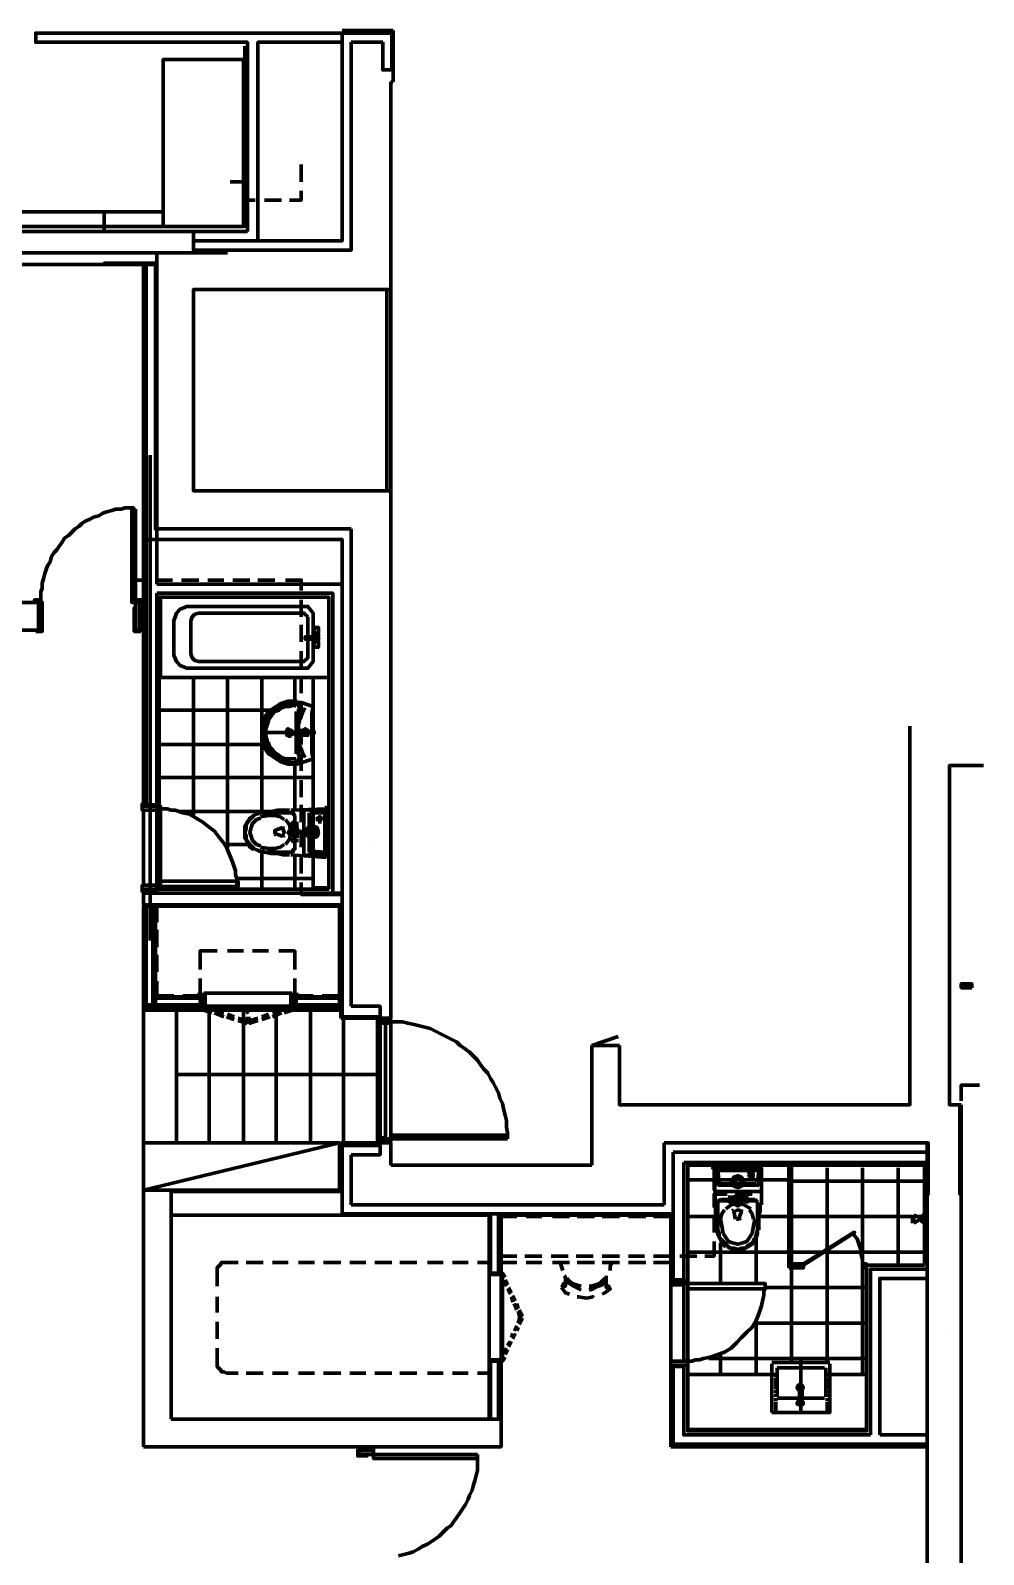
# Model space of a CAD drawing. Header units: inches. Extents: x 55 to 160, y 201 to 328.
# Drawn here: x 111.8 to 160.1, y 251.2 to 328.5 of the extents above; entities that cross this region are included whole.
import ezdxf

# ---------------------------------------------------------------- set-up
doc = ezdxf.new("R2010")
doc.units = ezdxf.units.IN
doc.header["$MEASUREMENT"] = 0
doc.layers.add('H', color=7, linetype='Continuous', lineweight=100)
doc.layers.add('P', color=250, linetype='Continuous', lineweight=100)

msp = doc.modelspace()

# ---------------------------------------------------------------- hatches: boundary and pattern name
at = {"layer": 'H', "linetype": 'Continuous'}
msp.add_hatch(color=250, dxfattribs=at).paths.add_polyline_path([(159.533, 280.133), (159, 279.933), (159.533, 279.933), (159.533, 280.133), (159, 279.933), (159, 280.133)], flags=0)

# ---------------------------------------------------------------- linework, layer by layer
at = {"layer": 'P', "color": 0, "linetype": 'Continuous'}
for points in [[(127.6, 328.467), (130.2, 328.467)], [(127.6, 328.4), (130.2, 328.4)], [(130.2, 327), (130.2, 328.467)], [(130.2, 327), (130.2, 328.4)], [(123.333, 318.267), (123.333, 327.867), (127.6, 327.867), (127.6, 328.333), (112.067, 328.333), (112.067, 327.867), (122.8, 327.867), (122.8, 318.267)], [(122.667, 327.667), (122.667, 318.467)], [(127.6, 328.333), (130.133, 328.333)], [(127.6, 327.867), (127.6, 318.8)], [(128.067, 327.867), (128.067, 318.267)], [(128.067, 327.867), (129.667, 327.867)], [(129.667, 327), (129.667, 327.867)], [(130.133, 327), (130.133, 328.333)], [(122.6, 327), (122.6, 318.533), (118.533, 318.533), (118.533, 327), (122.6, 327)], [(129.667, 327), (129.667, 326.467), (130.2, 326.467), (130.2, 325.867)], [(130.133, 327), (130.133, 326.467)], [(130.2, 327), (130.2, 326.467)], [(130.2, 327), (130.2, 326.467)], [(130.067, 325.867), (130.067, 315.333)], [(130.2, 325.867), (130.067, 325.867)], [(125.533, 321.667), (125.533, 320.8)], [(123.2, 319.867), (122.667, 319.867), (122.667, 320.8), (121.933, 320.8)], [(125.533, 320.333), (125.533, 319.867), (124.933, 319.867)], [(118.533, 318.533), (118.533, 319.267), (107.867, 319.267), (107.867, 318.533), (118.533, 318.533)], [(115.533, 318.267), (115.533, 319.333)], [(124.533, 319.867), (123.667, 319.867)], [(123.333, 317.8), (127.6, 317.8), (127.6, 318.8)], [(84.067, 318.267), (84.067, 317.4), (87.6, 317.4), (87.6, 318.267), (120.067, 318.267), (120.067, 317.333), (128.067, 317.333), (128.067, 318.267)], [(115.533, 318.267), (115.533, 318.267), (120.067, 318.267), (120.067, 318.267)], [(120.067, 318.267), (122.8, 318.267)], [(120.067, 317.8), (123.333, 317.8), (123.333, 318.267)], [(121.8, 317.2), (102.4, 317.2)], [(118.2, 317.2), (118.2, 301.467)], [(89, 316.6), (118.133, 316.6)], [(115.533, 316.6), (115.533, 316.667), (118.133, 316.667), (118.133, 316.6)], [(117.533, 302.667), (117.533, 316.6)], [(117.6, 302.667), (117.6, 316.6)], [(117.667, 302.667), (117.667, 316.6)], [(118.133, 316.6), (118.133, 303.2), (128.067, 303.2)], [(130.067, 315.333), (120.067, 315.333), (120.067, 305.133), (130.067, 305.133)], [(129.867, 315.333), (129.867, 305.133)], [(130.067, 315.333), (130.067, 305.133)], [(117.867, 282.333), (117.867, 306.933)], [(130.067, 278.4), (130.067, 305.133)], [(117.067, 304.267), (116.867, 304.267), (116.6, 304.267), (116.4, 304.2), (116.133, 304.2), (115.933, 304.133), (115.667, 304.067), (115.467, 304), (115.267, 303.867), (115, 303.8), (114.8, 303.667), (114.6, 303.6), (114.4, 303.467), (114.267, 303.333), (114.067, 303.2), (113.867, 303), (113.733, 302.867), (113.533, 302.733), (113.4, 302.533), (113.267, 302.333), (113.133, 302.133), (113, 302), (112.867, 301.8), (112.8, 301.533), (112.667, 301.333), (112.6, 301.133), (112.533, 300.933), (112.467, 300.667), (112.4, 300.467), (112.4, 300.2), (112.333, 300), (112.333, 299.733), (112.333, 299.467)], [(117.133, 304.2), (116.933, 304.2), (116.933, 299.467), (117.133, 299.467), (117.133, 304.2)], [(128.067, 279), (128.067, 303.2)], [(117.533, 302.667), (117.533, 289.2)], [(117.533, 302.667), (117.667, 302.667)], [(117.667, 302.667), (117.667, 289.2)], [(118.2, 302.667), (117.667, 302.667)], [(127.6, 300.4), (127.6, 302.667), (118.2, 302.667)], [(118.2, 302.667), (118.2, 300.4)], [(117.667, 300.6), (116.867, 300.6)], [(119, 300.6), (118.2, 300.6)], [(120.333, 300.6), (119.467, 300.6)], [(121.6, 300.6), (120.8, 300.6)], [(122.933, 300.6), (122.067, 300.6)], [(124.2, 300.6), (123.333, 300.6)], [(125.533, 300.067), (125.533, 300.6), (124.733, 300.6)], [(118.2, 299.933), (118.2, 289.2), (117.667, 289.2)], [(118.2, 300.4), (127.6, 300.4), (127.6, 284.733), (127.133, 284.733), (127.133, 299.933), (118.2, 299.933)], [(112.2, 299.467), (96.933, 299.467)], [(112.2, 299.467), (112.2, 298.067), (96.933, 298.067)], [(112, 299.467), (112, 299.6), (112.333, 299.6), (112.333, 299.467), (112, 299.467)], [(112.2, 298.067), (112.4, 298.067), (112.4, 299.467), (112.2, 299.467), (112.2, 298.067)], [(112.4, 298.067), (112.4, 299.2), (112.4, 299.2), (112.4, 298.067), (112.4, 298.067)], [(117.133, 298.067), (117.133, 299.2), (117.067, 299.2), (117.067, 298.067), (117.133, 298.067)], [(117.333, 298.067), (117.133, 298.067), (117.133, 299.467), (117.333, 299.467), (117.333, 298.067)], [(117.533, 299.467), (117.2, 299.467), (117.2, 299.6), (117.533, 299.6), (117.533, 299.467)], [(117.333, 298.067), (117.533, 298.067), (117.533, 299.467), (117.333, 299.467), (117.333, 298.067), (117.533, 299.467)], [(118.333, 289.133), (118.333, 299.733), (126.933, 299.733), (126.933, 284.933)], [(118.4, 299.733), (126.933, 299.733), (126.933, 295.667), (118.4, 295.667), (118.4, 299.733)], [(126.4, 297.667), (126.133, 297.667), (126.133, 296.467), (125.867, 296.133), (119.733, 296.133), (119.4, 296.267), (119.2, 296.467), (119.067, 296.8), (119.067, 297.667), (119.067, 298.533), (119.2, 298.933), (119.4, 299.133), (119.733, 299.267), (125.867, 299.267), (126.133, 298.933), (126.133, 297.667), (126.4, 297.667)], [(119.4, 299.133), (119.2, 298.933), (119.067, 298.533)], [(125.867, 299.267), (119.733, 299.267), (119.4, 299.133)], [(125.533, 298.733), (125.533, 299.6)], [(126.133, 297.667), (126.133, 298.933), (125.867, 299.267)], [(119.067, 297.667), (119.067, 298.533)], [(120.133, 298.867), (120, 298.733), (119.933, 298.533)], [(120, 298.733), (119.933, 298.533), (119.933, 297.667)], [(119.933, 297.667), (119.933, 298.533)], [(120.333, 298.933), (120.133, 298.867), (120, 298.733)], [(125.667, 298.933), (120.333, 298.933), (120.133, 298.867)], [(125.867, 298.733), (125.667, 298.933), (120.333, 298.933)], [(125.533, 297.467), (125.533, 298.333)], [(125.667, 298.933), (125.867, 298.733)], [(125.867, 298.733), (125.867, 297.667)], [(125.867, 297.667), (125.867, 298.733)], [(112.067, 298), (112.067, 298.067), (112.4, 298.067), (112.4, 298), (112.067, 298)], [(117.4, 298), (117.4, 298.067), (117.067, 298.067), (117.067, 298), (117.4, 298)], [(119.067, 297.667), (119.067, 296.8), (119.2, 296.467)], [(119.933, 296.867), (119.933, 297.667)], [(125.867, 297.667), (125.867, 296.667), (125.667, 296.467), (120.333, 296.467), (120.133, 296.533), (120, 296.667), (119.933, 296.867), (119.933, 297.667)], [(125.667, 296.467), (125.867, 296.667), (125.867, 297.667)], [(125.8, 297.733), (126, 297.733), (125.933, 297.733), (126.067, 297.733), (126.4, 297.733), (126.4, 297.867), (126.133, 297.867), (126.067, 297.733), (126.4, 297.733), (126, 297.733), (125.933, 297.733), (125.733, 297.733), (125.8, 297.733)], [(125.8, 297.6), (125.8, 297.733), (125.733, 297.733), (125.733, 297.6), (125.8, 297.6)], [(125.933, 297.6), (125.733, 297.6), (125.733, 297.733), (125.933, 297.733), (125.933, 297.6)], [(125.8, 297.6), (125.733, 297.6), (125.933, 297.6), (126, 297.6), (125.8, 297.6)], [(126, 297.733), (126, 297.6), (125.8, 297.6), (125.8, 297.733), (126, 297.733)], [(126.067, 297.6), (126.067, 297.733), (125.933, 297.733), (125.933, 297.6), (126.067, 297.6)], [(125.933, 297.6), (126, 297.6), (126.4, 297.6), (126.067, 297.6), (125.933, 297.6)], [(126.4, 297.6), (126.4, 297.733), (126, 297.733), (126, 297.6), (126.4, 297.6)], [(126.133, 297.867), (126.133, 297.533), (126.067, 297.6), (126.067, 297.733), (126.133, 297.867)], [(126.067, 297.6), (126.133, 297.533), (126.4, 297.533), (126.4, 297.6), (126.067, 297.6)], [(126.133, 298.067), (126.2, 298.133), (126.133, 298.067), (126.2, 298.133), (126.133, 298.067)], [(126.133, 298), (126.133, 298.067), (126.133, 298), (126.133, 298.067), (126.133, 298)], [(126.2, 298), (126.133, 298), (126.2, 298), (126.133, 298), (126.2, 298)], [(126.133, 298), (126.133, 298)], [(126.133, 298), (126.133, 298)], [(126.133, 298), (126.133, 298)], [(126.133, 298), (126.133, 298)], [(126.133, 297.667), (126.133, 296.467)], [(126.2, 298.133), (126.267, 298.2), (126.2, 298.133), (126.267, 298.2), (126.2, 298.133)], [(126.2, 298.133), (126.2, 298.133)], [(126.2, 298.133), (126.2, 298.133)], [(126.2, 298.133), (126.2, 298.133)], [(126.2, 298.133), (126.2, 298.133)], [(126.2, 297.933), (126.2, 298), (126.2, 297.933), (126.2, 298), (126.2, 297.933)], [(126.267, 297.933), (126.2, 297.933), (126.267, 297.933), (126.2, 297.933), (126.267, 297.933)], [(126.267, 298.2), (126.333, 298.2), (126.267, 298.2), (126.333, 298.2), (126.267, 298.2)], [(126.267, 298.2), (126.267, 298.2)], [(126.267, 298.2), (126.267, 298.2)], [(126.267, 298.2), (126.267, 298.2)], [(126.267, 298.2), (126.267, 298.2)], [(126.267, 298.2), (126.267, 298.2), (126.267, 298.2), (126.267, 298.2), (126.267, 298.2)], [(126.267, 297.867), (126.267, 297.933), (126.267, 297.867), (126.267, 297.933), (126.267, 297.867)], [(126.333, 297.867), (126.267, 297.867), (126.333, 297.867), (126.267, 297.867), (126.333, 297.867)], [(126.267, 297.867), (126.267, 297.867), (126.267, 297.867), (126.267, 297.867), (126.267, 297.867)], [(126.333, 298.2), (126.4, 298.2), (126.333, 298.2), (126.4, 298.2), (126.333, 298.2)], [(126.4, 297.933), (126.333, 297.867), (126.4, 297.933), (126.333, 297.867), (126.4, 297.933)], [(126.4, 298.2), (126.4, 298.133), (126.4, 298.2), (126.4, 298.133), (126.4, 298.2)], [(126.4, 298.133), (126.4, 298.133), (126.4, 298.133), (126.4, 298.133), (126.4, 298.133)], [(126.4, 298.133), (126.4, 298.067), (126.4, 298.133), (126.4, 298.067), (126.4, 298.133)], [(126.4, 298.067), (126.4, 298), (126.4, 298.067), (126.4, 298), (126.4, 298.067)], [(126.4, 298), (126.4, 298)], [(126.4, 298), (126.4, 298)], [(126.4, 298), (126.4, 298)], [(126.4, 298), (126.4, 298)], [(126.4, 298), (126.4, 298), (126.4, 298), (126.4, 298), (126.4, 298)], [(126.4, 298), (126.4, 297.933), (126.4, 298), (126.4, 297.933), (126.4, 298)], [(126.4, 297.933), (126.4, 297.933)], [(126.4, 297.933), (126.4, 297.933)], [(126.4, 297.933), (126.4, 297.933)], [(126.4, 297.933), (126.4, 297.933)], [(126.4, 297.867), (126.4, 297.533), (126.4, 297.6), (126.4, 297.733), (126.4, 297.867)], [(119.933, 296.867), (120, 296.667), (120.133, 296.533)], [(125.533, 296.133), (125.533, 297)], [(126.133, 297.333), (126.2, 297.4), (126.133, 297.333), (126.2, 297.4), (126.133, 297.333)], [(126.2, 297.267), (126.133, 297.333), (126.2, 297.267), (126.133, 297.333), (126.2, 297.267)], [(126.133, 297.333), (126.133, 297.333), (126.133, 297.333), (126.133, 297.333), (126.133, 297.333)], [(126.133, 297.333), (126.133, 297.333)], [(126.133, 297.333), (126.133, 297.333)], [(126.133, 297.333), (126.133, 297.333)], [(126.133, 297.333), (126.133, 297.333)], [(126.2, 297.4), (126.2, 297.467), (126.2, 297.4), (126.2, 297.467), (126.2, 297.4)], [(126.2, 297.467), (126.267, 297.467), (126.2, 297.467), (126.267, 297.467), (126.2, 297.467)], [(126.2, 297.2), (126.2, 297.267), (126.2, 297.2), (126.2, 297.267), (126.2, 297.2)], [(126.267, 297.2), (126.2, 297.2), (126.267, 297.2), (126.2, 297.2), (126.267, 297.2)], [(126.267, 297.467), (126.333, 297.467), (126.267, 297.467), (126.333, 297.467), (126.267, 297.467)], [(126.267, 297.467), (126.267, 297.467)], [(126.267, 297.467), (126.267, 297.467)], [(126.267, 297.467), (126.267, 297.467)], [(126.267, 297.467), (126.267, 297.467)], [(126.267, 297.467), (126.267, 297.467), (126.267, 297.467), (126.267, 297.467), (126.267, 297.467)], [(126.333, 297.2), (126.267, 297.2), (126.333, 297.2), (126.267, 297.2), (126.333, 297.2)], [(126.267, 297.2), (126.267, 297.2), (126.267, 297.2), (126.267, 297.2), (126.267, 297.2)], [(126.267, 297.2), (126.267, 297.2)], [(126.267, 297.2), (126.267, 297.2)], [(126.267, 297.2), (126.267, 297.2)], [(126.267, 297.2), (126.267, 297.2)], [(126.333, 297.467), (126.4, 297.467), (126.333, 297.467), (126.4, 297.467), (126.333, 297.467)], [(126.4, 297.2), (126.333, 297.2), (126.4, 297.2), (126.333, 297.2), (126.4, 297.2)], [(126.4, 297.467), (126.4, 297.467)], [(126.4, 297.467), (126.4, 297.467)], [(126.4, 297.467), (126.4, 297.467)], [(126.4, 297.467), (126.4, 297.467)], [(126.4, 297.467), (126.4, 297.4), (126.4, 297.467), (126.4, 297.4), (126.4, 297.467)], [(126.4, 297.4), (126.4, 297.333), (126.4, 297.4), (126.4, 297.333), (126.4, 297.4)], [(126.4, 297.333), (126.4, 297.333)], [(126.4, 297.333), (126.4, 297.333)], [(126.4, 297.333), (126.4, 297.333)], [(126.4, 297.333), (126.4, 297.333)], [(126.4, 297.333), (126.4, 297.333), (126.4, 297.333), (126.4, 297.333), (126.4, 297.333)], [(126.4, 297.333), (126.4, 297.267), (126.4, 297.333), (126.4, 297.267), (126.4, 297.333)], [(126.4, 297.267), (126.4, 297.2), (126.4, 297.267), (126.4, 297.2), (126.4, 297.267)], [(126.4, 297.2), (126.4, 297.2)], [(126.4, 297.2), (126.4, 297.2)], [(126.4, 297.2), (126.4, 297.2)], [(126.4, 297.2), (126.4, 297.2)], [(119.2, 296.467), (119.4, 296.267), (119.733, 296.133)], [(119.733, 296.133), (125.867, 296.133), (126.133, 296.467)], [(120.133, 296.533), (120.333, 296.467), (125.667, 296.467)], [(120.067, 295.667), (120.067, 288.6)], [(121.8, 295.667), (121.8, 287)], [(123.533, 295.667), (123.533, 288.8)], [(125.2, 295.667), (125.2, 294.4)], [(125.533, 294.867), (125.533, 295.733)], [(126.933, 295.667), (126.133, 295.667), (126.133, 285), (126.933, 285), (126.933, 295.667)], [(125.333, 294.467), (125.067, 294.467), (124.867, 294.467), (124.667, 294.4), (124.467, 294.333), (124.267, 294.2), (124.067, 294.067), (123.867, 293.933), (123.733, 293.733), (123.667, 293.533), (123.6, 293.333), (123.533, 293.067), (123.533, 292.867), (123.533, 292.667), (123.6, 292.4), (123.667, 292.2), (123.733, 292), (123.867, 291.8), (124.067, 291.667), (124.267, 291.533), (124.467, 291.4), (124.667, 291.333), (124.867, 291.267), (125.067, 291.267), (125.333, 291.267)], [(125.2, 294.4), (125, 294.4), (124.8, 294.333), (124.6, 294.267), (124.4, 294.2), (124.267, 294.133), (124.067, 294), (123.933, 293.8), (123.8, 293.667), (123.733, 293.467), (123.667, 293.267), (123.6, 293.067), (123.6, 292.867), (123.6, 292.667), (123.667, 292.467), (123.733, 292.267), (123.8, 292.067), (123.933, 291.933), (124.067, 291.8), (124.267, 291.667), (124.4, 291.533), (124.6, 291.467), (124.8, 291.4), (125, 291.333), (125.2, 291.333)], [(125.467, 294.067), (125.4, 294.267), (125.2, 294.4)], [(126.133, 294.2), (125.933, 294.267), (125.733, 294.333), (125.533, 294.4), (125.333, 294.4)], [(125.533, 293.6), (125.533, 294.4)], [(118.4, 294), (124, 294)], [(125.4, 294.067), (125.4, 293.8), (125.333, 293.533), (125.333, 293.2), (125.333, 292.933)], [(126.133, 291.533), (126.133, 294.2)], [(125.067, 292.933), (125.067, 292.867), (125.067, 292.8)], [(125.6, 292.867), (125.067, 292.867)], [(125.6, 292.867), (125.4, 292.867)], [(125.467, 292.867), (125.467, 292.867)], [(125.533, 292.267), (125.533, 293.067)], [(125.733, 292.733), (125.867, 292.733), (125.933, 292.867), (125.867, 293), (125.733, 293.067), (125.6, 293), (125.6, 292.867), (125.6, 292.733), (125.733, 292.733)], [(126.933, 292.867), (126.933, 292.867)], [(141.667, 277), (141.667, 274), (156.4, 274), (156.4, 293.2)], [(118.4, 292.267), (123.667, 292.267)], [(125.6, 292.8), (125.067, 292.8)], [(125.333, 292.8), (125.333, 292.533), (125.333, 292.267), (125.4, 291.933), (125.4, 291.667)], [(125.6, 292.8), (125.4, 292.8)], [(125.2, 291.333), (125.4, 291.467), (125.467, 291.667)], [(125.333, 291.267), (125.533, 291.333), (125.733, 291.4), (125.933, 291.467), (126.133, 291.533)], [(125.533, 290.933), (125.533, 291.8)], [(126.933, 291.667), (126.933, 291.667)], [(118.4, 290.6), (126.133, 290.6)], [(125.2, 291.267), (125.2, 288.933)], [(160.133, 291.2), (158.4, 291.2), (158.4, 274), (159, 274)], [(125.533, 289.6), (125.533, 290.467)], [(126.933, 290), (126.933, 290)], [(117.533, 289.267), (117.467, 289.267), (117.467, 288.933), (118.2, 288.933), (118.2, 289), (118.4, 289), (118.4, 289.133), (117.533, 289.133), (117.533, 289.267)], [(122.267, 285.067), (122.267, 285.267), (122.267, 285.467), (122.2, 285.667), (122.2, 285.867), (122.067, 286.267), (121.933, 286.6), (121.8, 286.933), (121.6, 287.267), (121.333, 287.6), (121.133, 287.867), (120.8, 288.133), (120.533, 288.333), (120.2, 288.533), (119.867, 288.733), (119.533, 288.8), (119.133, 288.933), (118.933, 288.933), (118.733, 289), (118.533, 289), (118.333, 289)], [(118.4, 289), (118.4, 285.333)], [(126.8, 289), (125, 288.933)], [(125.533, 288.333), (125.533, 289.2)], [(125.667, 289), (125.6, 288.933)], [(125.733, 288.933), (126.8, 289)], [(126.8, 289), (126.8, 289.067), (126.733, 289.067)], [(126.8, 289), (126.8, 289.067), (126.733, 289.067)], [(117.533, 288.933), (117.533, 285.133)], [(118.2, 285.133), (118.2, 288.933)], [(119.333, 288.867), (124.067, 288.867)], [(123.667, 288.8), (123.467, 288.8), (123.267, 288.733), (123.133, 288.667), (123, 288.533), (122.867, 288.4), (122.733, 288.2), (122.733, 288), (122.667, 287.8), (122.733, 287.667), (122.733, 287.467), (122.867, 287.267), (123, 287.133), (123.133, 287), (123.267, 286.933), (123.467, 286.867), (123.667, 286.867)], [(123.667, 288.8), (123.467, 288.8), (123.267, 288.733), (123.133, 288.667), (123, 288.533), (122.867, 288.4), (122.733, 288.2), (122.733, 288), (122.667, 287.8), (122.733, 287.667), (122.733, 287.467), (122.867, 287.267), (123, 287.133), (123.133, 287), (123.267, 286.933), (123.467, 286.867), (123.667, 286.867)], [(122.8, 288.4), (122.667, 288.133), (122.667, 287.8), (122.667, 287.533), (122.8, 287.267)], [(123.133, 288.667), (122.933, 288.533), (122.8, 288.333)], [(123.467, 288.533), (123.267, 288.467), (123.067, 288.267), (123, 288.067), (122.933, 287.8), (123, 287.6), (123.067, 287.4), (123.267, 287.2), (123.467, 287.133)], [(123.667, 288.867), (123.4, 288.8), (123.133, 288.667)], [(124.2, 288.667), (123.867, 288.667), (123.467, 288.6)], [(124.933, 288.933), (124.6, 288.933), (124.333, 288.933), (124, 288.867), (123.667, 288.867)], [(125.067, 288.8), (123.667, 288.8)], [(125.067, 288.8), (123.667, 288.8)], [(124.667, 288.467), (124.467, 288.6), (124.2, 288.667)], [(124.733, 287.2), (124.933, 287.467), (125, 287.8), (124.933, 288.2), (124.733, 288.467)], [(125.2, 288.667), (125.133, 288.8), (125, 288.8)], [(125.2, 288.667), (125.067, 288.8)], [(125.133, 288.2), (125.2, 288.267), (125.133, 288.333), (125.067, 288.267), (125.133, 288.2)], [(125.267, 288.267), (125.067, 288.267)], [(125.267, 288.067), (125.2, 288.067), (125.2, 288.667)], [(125.2, 288.067), (125.2, 288.6)], [(125.2, 287.267), (125.2, 288.333)], [(125.267, 288.267), (125.4, 288.267)], [(125.667, 286.733), (125.667, 288.933)], [(126, 288.933), (125.933, 288.867)], [(125.933, 288.8), (125.933, 286.8)], [(126.8, 288.933), (126, 288.867)], [(126, 288.8), (126, 286.8)], [(126.8, 288.867), (126.067, 288.867)], [(126.067, 288.8), (126.067, 288.8)], [(126.733, 288.8), (126.067, 288.8)], [(126.067, 288.733), (126.067, 288.733)], [(126.067, 288.733), (126.067, 286.867)], [(126.6, 288.467), (126.267, 288.467)], [(126.467, 288.4), (126.6, 288.533), (126.467, 288.6), (126.333, 288.533), (126.467, 288.4)], [(126.467, 288.4), (126.533, 288.533), (126.467, 288.6), (126.4, 288.533), (126.467, 288.4)], [(126.467, 288.667), (126.467, 288.267)], [(126.8, 288.867), (126.8, 288.933), (126.733, 288.933)], [(126.733, 286.867), (126.733, 288.8)], [(126.733, 288.8), (126.733, 288.8)], [(126.8, 288.933), (126.8, 286.667)], [(126.8, 286.667), (126.8, 288.933)], [(126.8, 288.867), (126.8, 288.867)], [(124.267, 287.933), (124.2, 287.867)], [(124.2, 287.933), (124.2, 287.8)], [(124.2, 287.8), (124.2, 287.733)], [(124.2, 287.733), (124.267, 287.667)], [(124.6, 288.067), (124.267, 287.933)], [(124.267, 287.733), (124.6, 287.6)], [(124.667, 288), (124.6, 288.067)], [(124.6, 287.667), (124.667, 287.8), (124.6, 288)], [(124.6, 287.6), (124.667, 287.667)], [(125.133, 287.6), (125.333, 287.667), (125.4, 287.8), (125.333, 288), (125.133, 288.067), (125, 288), (124.867, 287.8), (125, 287.667), (125.133, 287.6)], [(125.133, 287.667), (125.267, 287.733), (125.333, 287.8), (125.267, 287.933), (125.133, 288), (125.067, 287.933), (125, 287.8), (125.067, 287.733), (125.133, 287.667)], [(125.133, 287.333), (125.2, 287.4), (125.133, 287.467), (125.067, 287.4), (125.133, 287.333)], [(125.2, 286.933), (125.2, 287.467)], [(125.2, 286.933), (125.2, 287.467), (125.267, 287.467)], [(125.267, 288.2), (125.267, 288.2)], [(125.4, 288.133), (125.267, 288.133)], [(125.267, 288.067), (125.267, 288.067)], [(125.267, 287.533), (125.267, 287.533)], [(125.333, 287.533), (125.333, 288.067)], [(125.4, 288.2), (125.4, 288.2)], [(125.533, 287.067), (125.533, 287.933)], [(126.133, 287.533), (126.333, 287.6), (126.4, 287.8), (126.333, 288.067), (126.133, 288.133), (125.867, 288.067), (125.8, 287.8), (125.867, 287.6), (126.133, 287.533)], [(126.133, 287.6), (126.267, 287.667), (126.333, 287.8), (126.267, 288), (126.133, 288.067), (126, 288), (125.933, 287.8), (126, 287.667), (126.133, 287.6)], [(126.133, 287.667), (126.267, 287.733), (126.267, 287.8), (126.267, 287.933), (126.133, 288), (126, 287.933), (125.933, 287.8), (126, 287.733), (126.133, 287.667)], [(126.133, 288.2), (126.133, 288.2)], [(121.667, 287.2), (122.867, 287.2)], [(122.8, 287.267), (122.933, 287.067), (123.133, 286.933)], [(123.133, 287), (123.4, 286.867), (123.667, 286.8)], [(123.467, 287.067), (123.867, 287), (124.2, 287)], [(123.533, 286.8), (123.533, 285)], [(123.667, 286.8), (124, 286.733), (124.333, 286.733), (124.6, 286.667), (124.933, 286.667)], [(123.667, 286.8), (125.067, 286.8)], [(123.667, 286.8), (125.067, 286.8)], [(124.2, 287), (124.467, 287.067), (124.667, 287.2)], [(125, 286.8), (125.133, 286.867), (125.2, 287)], [(125, 286.667), (126.8, 286.533)], [(125.267, 287.4), (125.067, 287.4)], [(125.067, 286.867), (125.2, 287)], [(125.2, 286.667), (125.2, 285)], [(125.4, 287.4), (125.267, 287.4)], [(125.267, 287.4), (125.267, 287.4)], [(125.267, 287.4), (125.4, 287.4)], [(125.4, 287.4), (125.4, 287.4)], [(125.6, 286.733), (125.667, 286.667)], [(126.8, 286.533), (125.733, 286.667)], [(125.933, 286.8), (126, 286.733)], [(126, 286.733), (126.8, 286.733)], [(126.067, 286.867), (126.067, 286.867)], [(126.067, 286.867), (126.733, 286.8)], [(126.067, 286.8), (126.067, 286.8)], [(126.067, 286.733), (126.8, 286.733)], [(126.133, 287.4), (126.133, 287.4)], [(126.733, 286.867), (126.733, 286.867)], [(126.733, 286.733), (126.8, 286.733), (126.8, 286.8)], [(126.733, 286.6), (126.8, 286.6), (126.8, 286.667)], [(126.733, 286.6), (126.8, 286.6), (126.8, 286.667)], [(126.8, 286.733), (126.8, 286.733)], [(128.133, 286.733), (128.133, 286.733)], [(129.067, 287.067), (129.067, 287.067)], [(125.533, 285.733), (125.533, 286.533)], [(117.533, 284.8), (117.467, 284.8), (117.467, 285.133), (118.2, 285.133), (118.2, 285.067), (118.4, 285.067), (118.4, 284.933), (117.533, 284.933), (117.533, 284.8)], [(118.4, 285.067), (122.333, 285.067), (122.333, 285.333), (118.4, 285.333), (118.4, 285.067)], [(122.333, 285.467), (126.133, 285.467)], [(125.533, 284.733), (125.533, 285.267)], [(117.533, 284.933), (117.533, 284.733), (118.2, 284.733), (118.2, 284.933), (117.533, 284.933), (118.2, 284.733)], [(117.533, 284.733), (127.6, 284.733)], [(117.533, 284.733), (117.533, 284.133), (127.6, 284.133), (127.6, 284.733)], [(118.2, 284.933), (126.933, 284.933)], [(120.067, 285.067), (120.067, 285)], [(121.8, 285.067), (121.8, 285)], [(125.533, 284.733), (125.533, 284.667), (127.6, 284.667), (127.6, 284.733)], [(117.533, 278.8), (127.467, 278.8), (127.467, 284.067), (117.533, 284.067), (117.533, 278.8)], [(117.6, 279), (117.6, 284.133)], [(117.667, 279.067), (117.667, 284.133)], [(118, 279.067), (118, 284.133)], [(118.133, 279), (118.133, 284.133)], [(118.2, 283.267), (118.2, 284.067), (118.733, 284.067)], [(119.133, 284.067), (120, 284.067)], [(120.4, 284.067), (121.267, 284.067)], [(121.8, 284.067), (122.6, 284.067)], [(123.067, 284.067), (123.867, 284.067)], [(124.4, 284.067), (125.2, 284.067)], [(125.533, 284.133), (125.533, 284.133), (127.6, 284.133), (127.6, 284.133)], [(125.667, 284.067), (126.533, 284.067)], [(126.933, 284.067), (127.467, 284.067)], [(127.467, 284.067), (127.467, 283.267)], [(127.533, 278.4), (127.533, 284.133)], [(127.6, 278.467), (127.6, 284.133)], [(127.6, 278.467), (127.6, 284.133)], [(118.2, 282), (118.2, 282.867)], [(127.467, 282.867), (127.467, 282)], [(118.2, 280.733), (118.2, 281.6)], [(121.267, 281.8), (120.4, 281.8), (120.4, 280.867)], [(122.6, 281.8), (121.8, 281.8)], [(123.867, 281.8), (123.067, 281.8)], [(125.2, 280.867), (125.2, 281.8), (124.4, 281.8)], [(127.467, 281.6), (127.467, 280.733)], [(117.6, 281.067), (117.533, 281.067), (117.533, 280.733), (117.6, 280.733), (117.6, 281.067)], [(117.6, 279.2), (117.533, 279.2), (117.533, 280.733), (117.6, 280.733), (117.6, 279.2)], [(119.067, 279.533), (118.2, 279.533), (118.2, 280.267)], [(120.4, 280.4), (120.4, 279.533), (119.533, 279.533)], [(126.133, 279.533), (125.2, 279.533), (125.2, 280.4)], [(127.467, 280.267), (127.467, 279.533), (126.6, 279.533)], [(117.6, 279.2), (117.533, 279.2), (117.533, 278.8), (117.6, 278.933), (117.6, 279.2)], [(117.867, 278.8), (117.867, 278.933), (117.6, 278.933), (117.533, 278.8), (117.867, 278.8)], [(118.133, 279), (117.6, 279)], [(118, 278.933), (117.6, 278.933)], [(118, 279.067), (117.667, 279.067)], [(120.267, 278.933), (117.867, 278.933)], [(117.933, 278.8), (117.933, 278.933)], [(120.267, 278.933), (118, 278.933)], [(118.133, 279.467), (120.4, 279.467), (120.4, 279), (118.133, 279)], [(118.133, 279.4), (120.4, 279.4), (120.4, 279.067), (118.133, 279.067)], [(120.267, 279.6), (120.6, 279.6)], [(120.267, 279.533), (120.267, 279.6)], [(120.6, 279.533), (120.267, 279.533)], [(120.267, 278.8), (120.6, 278.8), (120.6, 278.933), (120.267, 278.933)], [(120.6, 279.533), (120.6, 279.333), (120.467, 279.333), (120.467, 279.533), (120.6, 279.533), (120.467, 279.333)], [(120.6, 279.133), (120.6, 278.933), (120.467, 278.933), (120.467, 279.133), (120.6, 279.133), (120.467, 278.933)], [(120.6, 279), (120.6, 279.667)], [(120.6, 279.667), (125.067, 279.667)], [(125.067, 279), (120.6, 279)], [(120.6, 278.933), (125.067, 278.933)], [(120.6, 278.8), (120.6, 278.933), (120.6, 278.8)], [(121.067, 278.8), (120.6, 278.933), (120.6, 278.8), (121, 278.667)], [(120.667, 279), (120.667, 279.667)], [(120.867, 272.067), (120.867, 279)], [(122.6, 272.067), (122.6, 279)], [(122.8, 278.8), (122.8, 278.933)], [(122.8, 278.933), (122.8, 278.667), (122.8, 278.667)], [(122.8, 278.667), (122.8, 278.667), (122.8, 278.933)], [(122.8, 278.8), (122.8, 278.933)], [(124.267, 272.067), (124.267, 279)], [(124.667, 278.8), (125.067, 278.933), (125.067, 278.8), (124.667, 278.667)], [(125, 279), (125, 279.667)], [(125.067, 279), (125.067, 279.667)], [(125.067, 279.6), (125.4, 279.6)], [(125.4, 279.533), (125.067, 279.533)], [(125.2, 279.533), (125.2, 279.333), (125.067, 279.333), (125.067, 279.533), (125.2, 279.533), (125.067, 279.333)], [(125.2, 279.133), (125.2, 278.933), (125.067, 278.933), (125.067, 279.133), (125.2, 279.133), (125.067, 278.933)], [(125.4, 278.8), (125.067, 278.8), (125.067, 278.933), (125.4, 278.933)], [(125.067, 278.8), (125.067, 278.933)], [(127.533, 279.467), (125.2, 279.467), (125.2, 279), (127.533, 279)], [(127.533, 279.4), (125.267, 279.4), (125.267, 279.067), (127.533, 279.067)], [(125.4, 279.533), (125.4, 279.6)], [(125.4, 278.933), (127.467, 278.933)], [(126, 272.067), (126, 279)], [(127.467, 278.8), (127.133, 278.8), (127.133, 278.933)], [(127.133, 278.933), (127.133, 278.8)], [(127.467, 278.8), (127.467, 278.933)], [(128.933, 279), (128.067, 279)], [(128.933, 279), (129.533, 279), (129.533, 278.4), (130.067, 278.4)], [(119.2, 272.067), (117.533, 272.067), (117.533, 278.8), (119.2, 278.8), (119.2, 272.067)], [(117.867, 278.8), (120.267, 278.8)], [(120.6, 278.8), (125.067, 278.8)], [(121.133, 278.667), (121.6, 278.467)], [(121.6, 278.667), (121.2, 278.733)], [(121.733, 278.467), (122.133, 278.333)], [(122.133, 278.467), (121.8, 278.6)], [(122.733, 278.267), (122.333, 278.4)], [(122.333, 278.267), (122.733, 278.133), (122.733, 278.267)], [(122.733, 278.133), (122.8, 278.4), (122.8, 278.467)], [(122.867, 278.467), (122.867, 278.4), (122.933, 278.133)], [(122.933, 278.267), (123.333, 278.4)], [(123.333, 278.267), (122.933, 278.133), (122.933, 278.267)], [(123.533, 278.467), (123.867, 278.6)], [(123.933, 278.467), (123.533, 278.333)], [(124.067, 278.667), (124.467, 278.733)], [(124.533, 278.667), (124.067, 278.467)], [(127.133, 278.8), (125.4, 278.8)], [(128.933, 278.4), (127.533, 278.4)], [(128.933, 278.467), (127.6, 278.467)], [(128.933, 278.467), (127.6, 278.467)], [(127.667, 272.067), (127.667, 278.4)], [(128.933, 278.467), (129.533, 278.467)], [(128.933, 278.467), (129.533, 278.467)], [(128.933, 278.4), (129.533, 278.4)], [(129.8, 278.133), (129.733, 278.133), (129.733, 278.2), (130, 278.2), (130, 278.333), (129.933, 278.333), (129.933, 278.333), (130.067, 278.333), (130.067, 278.133), (129.733, 278.133), (129.733, 278.133), (129.8, 278.133), (129.533, 278.133), (129.4, 278.2), (129.4, 278.333), (129.533, 278.333), (129.533, 278.333), (129.4, 278.333), (129.4, 278.2), (129.533, 278.133), (129.8, 278.133)], [(129.4, 278.333), (130, 278.333), (129.4, 278.333)], [(129.4, 278.2), (129.4, 272.267)], [(136, 272.267), (136, 272.6), (135.933, 272.867), (135.933, 273.2), (135.867, 273.467), (135.8, 273.733), (135.733, 274.067), (135.6, 274.333), (135.533, 274.6), (135.4, 274.867), (135.267, 275.133), (135.133, 275.333), (135, 275.6), (134.8, 275.8), (134.6, 276.067), (134.467, 276.267), (134.267, 276.467), (134.067, 276.667), (133.8, 276.867), (133.6, 277), (133.4, 277.2), (133.133, 277.333), (132.867, 277.467), (132.6, 277.6), (132.333, 277.733), (132.067, 277.867), (131.8, 277.933), (131.533, 278), (131.267, 278.067), (130.933, 278.133), (130.667, 278.2), (130.333, 278.2), (130.067, 278.2)], [(129.533, 272.333), (129.533, 278.133)], [(129.8, 278.133), (129.8, 272.333)], [(130.067, 278.133), (130.067, 272.267)], [(141.6, 277.467), (140.267, 277)], [(140.267, 270.933), (140.267, 277)], [(141.667, 277), (140.267, 277)], [(119.2, 275.533), (128.8, 275.533)], [(128.8, 275.533), (129.4, 275.533)], [(159.933, 275), (159, 275), (159, 274.2)], [(159, 269.467), (158.933, 269.467), (158.933, 274), (159, 274)], [(159, 240.5), (159, 274)], [(159, 273.733), (159, 272.867)], [(117.533, 269.667), (127.467, 269.667), (127.467, 272.067), (117.533, 272.067), (117.533, 269.667)], [(127.467, 272.067), (117.533, 269.667)], [(128.933, 272.067), (127.533, 272.067)], [(127.533, 269.6), (127.533, 272.067)], [(127.6, 269.6), (127.6, 272)], [(128.933, 272), (127.6, 272)], [(128.933, 272.067), (129.533, 272.067)], [(128.933, 271.467), (129.533, 271.467), (129.533, 272.067), (130.067, 272.067)], [(128.933, 272), (129.533, 272)], [(129.8, 272.333), (129.733, 272.333), (129.733, 272.267), (130, 272.267), (130, 272.133), (129.933, 272.133), (130.067, 272.133), (130.067, 272.267), (129.733, 272.267), (129.733, 272.333), (129.8, 272.333), (129.533, 272.333), (129.4, 272.2), (129.4, 272.133), (129.533, 272.133), (129.4, 272.133), (129.4, 272.267), (129.533, 272.333), (129.8, 272.333), (129.8, 272.333)], [(129.4, 272.133), (130, 272.133), (129.4, 272.133)], [(136, 272.267), (130.067, 272.267), (130.067, 272.467), (136, 272.467), (136, 272.267)], [(130.067, 272.067), (130.067, 270.933)], [(157.267, 272.067), (143.933, 272.067)], [(143.933, 272.067), (143.933, 268.933)], [(157.267, 269.467), (157.333, 269.467), (157.333, 272.067), (157.267, 272.067)], [(157.267, 233.733), (157.267, 272.067)], [(159, 272.467), (159, 271.6)], [(127.6, 269.6), (127.6, 271.933)], [(128.933, 271.933), (127.6, 271.933)], [(128.067, 268.933), (128.067, 271.467)], [(128.933, 271.467), (128.067, 271.467)], [(128.933, 271.933), (129.533, 271.933)], [(144.4, 265.133), (144.4, 271.6)], [(144.4, 271.6), (157.267, 271.6)], [(130.067, 270.933), (140.267, 270.933)], [(144.933, 271.067), (144.933, 265.133), (144.4, 265.133)], [(144.933, 271.067), (157.267, 271.067)], [(157.133, 265.867), (157.133, 270.933), (145.133, 270.933), (145.133, 265.067)], [(145.133, 270.867), (145.133, 270.2), (150.267, 270.2)], [(146.467, 270.8), (146.4, 270.8), (146.4, 270.733)], [(148.867, 270.8), (146.467, 270.8)], [(146.533, 270.8), (146.467, 270.8), (146.467, 270.733)], [(146.467, 270.733), (146.467, 269.667)], [(146.533, 268.933), (146.467, 270.733)], [(146.6, 270.8), (146.533, 270.8), (146.533, 270.733)], [(146.533, 270.8), (148.867, 270.8)], [(146.667, 269.933), (146.6, 270.733)], [(146.667, 270), (146.6, 270.733)], [(146.667, 270.733), (146.667, 270.733)], [(146.733, 270.067), (146.667, 270.667)], [(146.733, 270.667), (146.733, 270.667)], [(146.733, 270.667), (148.667, 270.667)], [(148.2, 270.467), (148.333, 270.333), (148.467, 270.467), (148.333, 270.6), (148.2, 270.467)], [(148.267, 270.467), (148.333, 270.4), (148.4, 270.467), (148.333, 270.533), (148.267, 270.467)], [(148.4, 270.6), (148.4, 270.267)], [(148.667, 270.667), (148.667, 270.667)], [(148.733, 270.667), (148.667, 270.067)], [(148.8, 270.733), (148.8, 270.8), (148.733, 270.8)], [(148.8, 270.733), (148.733, 269.933)], [(148.733, 270.733), (148.733, 270.733)], [(148.733, 270.733), (148.733, 270)], [(148.867, 270.733), (148.867, 270.8), (148.8, 270.8)], [(148.867, 270.733), (148.867, 270.8), (148.8, 270.8)], [(148.867, 269.667), (148.867, 270.733)], [(148.867, 270.733), (148.867, 268.933)], [(150.4, 270.867), (150.4, 270.733), (150.267, 270.733), (150.267, 270.867), (150.4, 270.867)], [(150.267, 270.733), (150.267, 265.933)], [(150.333, 270.733), (150.333, 265.933), (150.333, 270.733)], [(150.4, 260.933), (150.4, 270.8)], [(150.4, 265.933), (150.4, 270.733)], [(152.2, 260.933), (152.2, 270.8)], [(154, 260.333), (154, 270.8)], [(155.8, 265.933), (155.8, 270.8)], [(159, 271.133), (159, 270.267)], [(117.533, 269.667), (117.533, 256.667)], [(118.933, 269.667), (117.533, 269.667)], [(118.933, 269.667), (118.933, 258.067)], [(146.467, 269.667), (146.6, 269.6)], [(146.6, 270), (146.667, 269.933)], [(146.667, 270), (146.667, 270)], [(148.733, 269.933), (146.667, 269.933)], [(148.733, 269.933), (146.667, 269.933)], [(146.733, 270.067), (146.733, 270.067)], [(148.6, 270), (146.733, 270)], [(147.267, 270.067), (147.267, 270.067)], [(147.333, 270.133), (147.467, 269.867), (147.667, 269.8), (147.867, 269.867), (148, 270.133), (147.867, 270.333), (147.667, 270.4), (147.467, 270.333), (147.333, 270.133)], [(147.467, 270.133), (147.533, 270), (147.667, 269.933), (147.8, 270), (147.867, 270.133), (147.8, 270.267), (147.667, 270.333), (147.533, 270.267), (147.467, 270.133)], [(147.533, 270.133), (147.533, 270), (147.667, 269.933), (147.8, 270), (147.867, 270.133), (147.8, 270.267), (147.667, 270.267), (147.533, 270.267), (147.533, 270.133)], [(148.067, 270.067), (148.067, 270.067)], [(148.533, 270.4), (148.2, 270.4)], [(148.6, 270.067), (148.6, 270.067)], [(148.667, 269.933), (148.733, 270)], [(148.733, 270), (148.733, 270)], [(148.8, 269.6), (148.867, 269.667)], [(157.067, 270.133), (150.2, 270.133)], [(159, 269.8), (159, 269)], [(127.6, 269.6), (118.933, 269.6)], [(127.6, 269.6), (118.933, 269.6)], [(127.6, 268.4), (127.6, 269.6)], [(127.6, 268.4), (127.6, 269.6)], [(143.933, 268.933), (128.067, 268.933)], [(147.133, 269.467), (146.467, 269.467), (146.467, 268.8)], [(146.533, 268.933), (146.533, 268.6), (146.533, 268.333), (146.6, 268), (146.6, 267.667)], [(146.6, 269.6), (148.8, 269.6)], [(146.8, 269.2), (146.667, 269.133), (146.667, 269)], [(146.8, 269.2), (146.667, 269.067)], [(146.667, 267.667), (146.667, 269.067)], [(146.667, 267.667), (146.667, 269)], [(146.8, 269.2), (147.333, 269.2)], [(146.8, 269.133), (147.333, 269.133), (147.333, 269.2)], [(148.333, 268.733), (148, 268.933), (147.667, 269), (147.333, 268.933), (147.067, 268.733)], [(147.2, 269.133), (147.267, 269.067), (147.333, 269.133), (147.267, 269.2), (147.2, 269.133)], [(147.2, 269.133), (148.2, 269.133)], [(147.267, 269.2), (147.267, 269.4)], [(147.267, 269.333), (147.267, 269.333)], [(147.267, 269.2), (147.267, 269.2)], [(147.267, 269.2), (147.267, 269.067)], [(147.333, 269.4), (147.333, 269.2)], [(147.4, 269.133), (147.467, 269), (147.667, 268.867), (147.867, 269), (147.933, 269.133), (147.867, 269.333), (147.667, 269.4), (147.467, 269.333), (147.4, 269.133)], [(147.4, 269.267), (147.933, 269.267)], [(147.4, 269.2), (147.4, 269.2)], [(148.4, 269.467), (147.533, 269.467)], [(147.533, 269.133), (147.533, 269.067), (147.667, 269), (147.8, 269.067), (147.867, 269.133), (147.8, 269.267), (147.667, 269.333), (147.533, 269.267), (147.533, 269.133)], [(147.933, 269.2), (147.933, 269.2)], [(148, 269.4), (148, 269.2)], [(148, 269.2), (148.533, 269.2)], [(148, 269.2), (148, 269.133), (148.533, 269.133)], [(148, 269.133), (148.133, 269.067), (148.2, 269.133), (148.133, 269.2), (148, 269.133)], [(148.067, 269.333), (148.067, 269.333)], [(148.067, 269.2), (148.067, 269.2)], [(148.133, 269.2), (148.133, 269.4)], [(148.133, 269.2), (148.133, 269.067)], [(148.667, 269), (148.6, 269.133), (148.467, 269.2)], [(148.667, 269.067), (148.533, 269.2)], [(148.667, 269.067), (148.667, 267.667)], [(148.667, 267.667), (148.733, 268), (148.733, 268.333), (148.8, 268.6), (148.8, 268.933)], [(148.733, 269), (148.733, 267.667)], [(127.6, 268.4), (118.933, 268.4)], [(127.6, 268.4), (118.933, 268.4)], [(144.4, 268.467), (127.6, 268.467)], [(127.6, 268.4), (135.067, 268.4)], [(127.6, 268.4), (135.067, 268.4)], [(135.067, 265.467), (135.067, 268.467)], [(135.067, 265.467), (135.667, 265.467), (135.667, 268.467)], [(135.067, 268.467), (135.667, 268.467)], [(135.133, 265.467), (135.133, 268.467)], [(135.533, 265.467), (135.533, 268.467)], [(135.667, 268.4), (144.267, 268.4)], [(135.667, 268.4), (144.267, 268.4)], [(135.667, 267.4), (135.667, 268.333), (136.467, 268.333)], [(136.933, 268.333), (137.733, 268.333)], [(138.267, 268.333), (139.133, 268.333)], [(139.533, 268.333), (140.4, 268.333)], [(140.8, 268.333), (141.667, 268.333)], [(142.133, 268.333), (143, 268.333)], [(143.4, 268.333), (144.267, 268.333), (144.267, 267.4)], [(144.267, 268.467), (144.267, 265.133)], [(146.467, 268.333), (145.133, 268.333)], [(146.467, 268.4), (146.467, 267.533)], [(147, 268.667), (146.867, 268.467), (146.8, 268.2)], [(146.8, 268.2), (146.867, 267.867), (146.933, 267.467)], [(147.467, 268.667), (147.4, 268.6)], [(147.467, 268.6), (147.533, 268.267)], [(147.867, 268.6), (147.667, 268.667), (147.533, 268.6)], [(147.533, 268.267), (147.533, 268.2)], [(147.6, 268.2), (147.667, 268.2)], [(147.667, 268.2), (147.733, 268.2)], [(147.733, 268.267), (147.867, 268.6)], [(147.733, 268.2), (147.8, 268.267)], [(147.867, 268.6), (147.867, 268.667)], [(148.467, 268.2), (148.4, 268.467), (148.267, 268.667)], [(148.4, 267.467), (148.467, 267.867), (148.533, 268.2)], [(157.067, 268.333), (148.733, 268.333)], [(156.533, 268), (156.533, 268.4)], [(157, 268.267), (156.933, 268.267), (156.6, 268.4)], [(156.6, 268.4), (156.6, 268.4)], [(156.6, 268.4), (156.6, 268)], [(157, 268.2), (156.933, 268.2), (156.6, 268)], [(157.133, 268.4), (157, 268.4)], [(157, 268.4), (157, 268.067), (157.133, 268.067), (157.133, 268.4)], [(159, 268.533), (159, 267.667)], [(146.6, 267.667), (146.667, 267.4), (146.8, 267.133)], [(146.667, 267.667), (146.733, 267.467), (146.733, 267.267), (146.867, 267.133), (147, 267), (147.133, 266.867), (147.267, 266.733), (147.467, 266.733), (147.667, 266.667), (147.867, 266.733), (148.067, 266.733), (148.2, 266.867), (148.4, 267), (148.467, 267.133), (148.6, 267.267), (148.667, 267.467), (148.667, 267.667)], [(146.667, 267.667), (146.733, 267.467), (146.733, 267.267), (146.867, 267.133), (147, 267), (147.133, 266.867), (147.267, 266.733), (147.467, 266.733), (147.667, 266.667), (147.867, 266.733), (148.067, 266.733), (148.2, 266.867), (148.4, 267), (148.467, 267.133), (148.6, 267.267), (148.667, 267.467), (148.667, 267.667)], [(146.933, 267.467), (147.067, 267.267), (147.2, 267.067), (147.4, 267), (147.667, 266.933), (147.933, 267), (148.133, 267.067), (148.267, 267.267), (148.4, 267.467)], [(148.533, 267.133), (148.6, 267.4), (148.667, 267.667)], [(148.6, 264.933), (148.6, 267.467)], [(151, 265.933), (151, 265.867), (153.6, 267.533), (153.533, 267.533), (151, 265.933)], [(154, 265.933), (154, 266.133), (153.933, 266.4), (153.933, 266.6), (153.867, 266.8), (153.8, 267), (153.733, 267.2), (153.6, 267.333), (153.467, 267.533)], [(156.6, 268), (156.6, 268)], [(136.467, 266), (135.667, 266), (135.667, 266.933)], [(144.267, 266.933), (144.267, 266)], [(146.467, 267.067), (146.467, 266.333), (146, 266.333)], [(146.8, 267.133), (146.933, 266.933), (147.067, 266.8)], [(146.8, 264.933), (146.8, 267)], [(147.133, 266.8), (147.4, 266.667), (147.667, 266.667), (147.933, 266.667), (148.2, 266.8)], [(148.2, 266.8), (148.4, 266.933), (148.533, 267.133)], [(121.733, 266), (121.6, 266), (121.6, 266), (121.467, 266), (121.467, 265.933), (121.4, 265.867), (121.333, 265.8), (121.267, 265.733), (121.267, 265.667), (121.267, 265.6)], [(121.733, 266), (122.333, 266)], [(122.733, 266), (123.6, 266)], [(124.067, 266), (124.867, 266)], [(125.4, 266), (126.2, 266)], [(126.667, 266), (127.533, 266)], [(128, 266), (128.8, 266)], [(129.267, 266), (130.133, 266)], [(130.533, 266), (131.4, 266)], [(131.933, 266), (132.733, 266)], [(133.2, 266), (134, 266)], [(134.467, 266), (135.067, 266)], [(136.467, 266.333), (135.6, 266.333)], [(137.733, 266.333), (136.867, 266.333)], [(137.733, 266), (136.933, 266)], [(139.067, 266.333), (138.2, 266.333)], [(139.133, 266), (138.267, 266)], [(138.8, 265.6), (138.733, 265.8), (138.667, 266)], [(140.333, 266.333), (139.467, 266.333)], [(140.4, 266), (139.533, 266)], [(141.667, 266.333), (140.8, 266.333)], [(141.667, 266), (140.8, 266)], [(141.267, 266), (141.2, 265.8), (141.2, 265.6)], [(142.933, 266.333), (142.133, 266.333)], [(143, 266), (142.133, 266)], [(144.267, 266.333), (143.4, 266.333)], [(144.267, 266), (143.4, 266)], [(145.6, 266.333), (144.733, 266.333)], [(157.067, 266.533), (145.133, 266.533)], [(145.133, 260.8), (145.133, 257.467), (154.2, 257.467), (154.2, 265.867), (157.133, 265.867)], [(150.267, 265.733), (150.4, 265.733), (150.4, 265.933), (150.267, 265.933), (150.267, 265.733)], [(150.4, 265.933), (150.867, 265.933)], [(150.4, 265.867), (150.867, 265.867)], [(150.4, 265.8), (150.867, 265.8)], [(150.867, 265.733), (151, 265.733), (151, 265.933), (150.867, 265.933), (150.867, 265.733)], [(154, 265.733), (154.2, 265.733), (154.2, 265.933), (154, 265.933), (154, 265.733)], [(121.267, 265.6), (121.267, 264.8)], [(135.067, 261), (135.067, 265.467)], [(135.667, 265.467), (135.067, 265.467)], [(135.667, 265.4), (135.067, 265.4)], [(135.667, 265.467), (135.733, 265.467)], [(135.667, 265.467), (135.667, 261)], [(135.733, 265.467), (135.733, 263.2), (135.733, 261)], [(138.867, 265.333), (138.933, 265.267), (138.933, 265.133), (138.933, 265.067), (138.867, 264.933), (138.8, 264.867), (138.8, 264.8), (138.733, 264.733)], [(139.733, 264.6), (139.6, 264.667), (139.333, 264.8), (139.133, 264.933), (138.933, 265.067), (138.933, 265), (138.933, 264.933), (138.933, 264.933), (138.933, 264.867), (138.933, 264.8), (138.933, 264.8), (138.867, 264.8), (138.8, 264.733), (138.8, 264.733), (138.733, 264.733)], [(139.733, 264.8), (139.467, 264.867), (139.267, 264.933), (139.067, 265.133), (139, 265.2)], [(140.133, 264.6), (140.333, 264.667), (140.6, 264.8), (140.8, 264.867), (141, 265.067), (141, 265), (141, 264.933), (141, 264.933), (141, 264.867), (141, 264.8), (141, 264.8), (141, 264.733), (141.067, 264.733), (141.133, 264.667), (141.2, 264.667), (141.2, 264.667), (141.133, 264.8), (141.067, 264.8), (141, 264.933), (141, 265), (141, 265.133), (141, 265.267), (141, 265.333)], [(140.933, 265.2), (140.867, 265.133), (140.667, 264.933), (140.467, 264.867), (140.2, 264.8), (140.133, 264.8)], [(144.267, 265.2), (144.267, 265.2), (144.267, 264.867), (144.933, 264.867), (144.933, 264.933), (145.133, 264.933), (145.133, 265.067), (144.267, 265.067), (144.267, 265.2)], [(150.4, 265.733), (150.867, 265.733)], [(154.4, 257.267), (154.4, 265.667), (157.267, 265.667)], [(154.867, 257.267), (154.867, 265.2), (157.267, 265.2)], [(121.267, 264.267), (121.267, 263.467)], [(139.133, 264.4), (138.933, 264.467), (138.733, 264.733)], [(140.333, 264.267), (140.333, 264.267), (140, 264.2), (139.6, 264.267), (139.533, 264.267)], [(141.2, 264.667), (140.933, 264.467), (140.8, 264.4)], [(144.267, 261), (144.267, 264.867)], [(144.933, 264.867), (144.933, 261)], [(145.133, 264.933), (149.067, 264.933), (149.067, 264.667), (145.133, 264.667), (145.133, 264.933)], [(145.133, 261), (145.333, 261), (145.533, 261.067), (145.733, 261.067), (145.933, 261.133), (146.267, 261.2), (146.667, 261.333), (147, 261.467), (147.333, 261.667), (147.6, 261.933), (147.867, 262.2), (148.133, 262.467), (148.4, 262.733), (148.6, 263.067), (148.733, 263.4), (148.867, 263.8), (148.933, 264.133), (149, 264.333), (149, 264.533), (149.067, 264.733), (149.067, 264.933)], [(145.133, 261), (145.133, 264.667)], [(154.2, 264.733), (149.067, 264.733)], [(121.267, 263), (121.267, 262.133)], [(135.733, 263.2), (135.667, 263.2), (135.733, 263.2)], [(154.2, 262.933), (148.533, 262.933)], [(148.6, 260.333), (148.6, 263.133)], [(158.333, 262.4), (158.333, 262.4)], [(121.267, 261.667), (121.267, 260.867)], [(146.8, 260.333), (146.8, 261.333)], [(121.267, 260.867), (121.267, 260.8), (121.267, 260.733), (121.333, 260.667), (121.4, 260.6), (121.467, 260.533), (121.467, 260.467), (121.6, 260.467), (121.6, 260.467), (121.733, 260.4)], [(121.733, 260.4), (122.333, 260.4)], [(122.733, 260.4), (123.6, 260.4)], [(124.067, 260.4), (124.867, 260.4)], [(125.4, 260.4), (126.2, 260.4)], [(126.667, 260.4), (127.533, 260.4)], [(128, 260.4), (128.8, 260.4)], [(129.267, 260.4), (130.133, 260.4)], [(130.533, 260.4), (131.4, 260.4)], [(131.933, 260.4), (132.733, 260.4)], [(133.2, 260.4), (134, 260.4)], [(134.467, 260.4), (135.067, 260.4)], [(135.667, 261.067), (135.067, 261.067)], [(135.667, 261), (135.067, 261)], [(135.067, 261), (135.067, 258.067)], [(135.067, 261), (135.667, 261), (135.667, 258.067)], [(135.133, 261), (135.133, 258.067)], [(135.533, 261), (135.533, 258.067)], [(135.667, 261), (135.733, 261)], [(144.267, 260.667), (144.267, 260.667), (144.267, 261), (144.933, 261), (144.933, 261), (145.133, 261), (145.133, 260.8), (144.267, 260.8), (144.267, 260.667)], [(144.267, 260.8), (144.267, 256.667)], [(144.4, 260.733), (144.933, 260.733)], [(154.4, 257.267), (144.933, 257.267), (144.933, 260.733), (144.4, 260.733), (144.4, 256.8), (157.267, 256.8)], [(154.2, 261.133), (146.2, 261.133)], [(152.333, 260.933), (149.4, 260.933)], [(149.4, 258.4), (152.333, 258.4), (152.333, 260.867)], [(149.4, 260.867), (149.4, 258.4)], [(149.4, 260.867), (149.4, 260.867)], [(152.067, 260.667), (149.667, 260.667)], [(149.667, 260.667), (149.667, 260.667)], [(149.667, 260.667), (149.667, 259.2)], [(152.067, 260.667), (152.067, 260.667)], [(152.133, 259.2), (152.133, 260.667)], [(152.333, 260.867), (152.333, 260.867)], [(148.667, 260.333), (145.133, 260.333), (145.133, 257.533), (154.2, 257.533), (154.2, 260.333), (152.333, 260.333)], [(149.4, 260.333), (145.133, 260.333)], [(149.667, 259.2), (149.667, 259.2)], [(149.667, 259.133), (150.8, 259.133)], [(150.867, 259.067), (150.733, 259), (150.667, 258.867), (150.733, 258.8), (150.867, 258.733), (150.933, 258.8), (151, 258.867), (150.933, 259), (150.867, 259.067)], [(150.733, 258.867), (151.067, 258.867)], [(150.933, 259.533), (150.867, 259.6), (150.8, 259.533)], [(150.8, 259), (150.8, 259.533)], [(150.867, 259), (150.867, 259.2)], [(150.867, 259.133), (150.867, 259.133)], [(150.933, 259), (150.933, 259.533)], [(150.933, 259), (150.933, 259.2)], [(150.933, 259.133), (152.067, 259.133)], [(151.933, 259.133), (151.933, 259.133)], [(152.067, 259.2), (152.067, 259.2)], [(149.4, 258.4), (149.4, 258.4)], [(150.867, 258.4), (152.333, 258.4)], [(152.333, 258.4), (152.333, 258.4)], [(117.533, 256.667), (135.667, 256.667), (135.667, 258.067)], [(118.933, 258.067), (135.667, 258.067)], [(128.4, 256.533), (128.467, 256.533), (128.467, 256.2), (128.4, 256.2), (128.4, 256.533)], [(129.2, 256.467), (129.2, 256.667), (128.467, 256.667), (128.467, 256.467), (129.2, 256.467), (128.467, 256.667)], [(129.2, 256.667), (129.2, 256.333), (129.2, 256.333), (129.2, 256.667), (129.2, 256.667)], [(157.267, 256.667), (144.267, 256.667)], [(157.267, 257.267), (154.867, 257.267)], [(128.467, 256.467), (128.467, 256.267), (129.2, 256.267), (129.2, 256.467), (128.467, 256.467)], [(128.467, 256.267), (128.867, 256.267), (128.867, 256.2), (128.467, 256.2), (128.467, 256.267)], [(134.467, 256.267), (134.467, 256.067), (129.2, 256.067), (129.2, 256.267), (134.467, 256.267)], [(130.467, 251.133), (130.733, 251.2), (131, 251.267), (131.2, 251.333), (131.467, 251.467), (131.667, 251.6), (131.933, 251.733), (132.133, 251.867), (132.333, 252), (132.533, 252.133), (132.733, 252.333), (132.933, 252.533), (133.133, 252.667), (133.267, 252.867), (133.4, 253.067), (133.6, 253.333), (133.733, 253.533), (133.867, 253.733), (134, 254), (134.067, 254.2), (134.2, 254.467), (134.267, 254.733), (134.333, 254.933), (134.4, 255.2), (134.467, 255.467), (134.467, 255.733), (134.467, 256), (134.467, 256.267)]]:
    msp.add_lwpolyline(points, dxfattribs=at)
at = {"layer": 'P', "color": 251, "linetype": 'Continuous'}
for points in [[(125.267, 294.2), (125.133, 294.267), (124.933, 294.2), (124.733, 294.2), (124.533, 294.133), (124.4, 294), (124.2, 293.933), (124.067, 293.8), (123.933, 293.6), (123.867, 293.467), (123.8, 293.267), (123.733, 293.067), (123.733, 292.867), (123.733, 292.667), (123.8, 292.467), (123.867, 292.333), (123.933, 292.133), (124.067, 292), (124.2, 291.867), (124.4, 291.733), (124.533, 291.6), (124.733, 291.533), (124.933, 291.533), (125.133, 291.533), (125.267, 291.533)], [(125.267, 293.733), (125.267, 293.933)], [(125.267, 292.933), (125.267, 293.133), (125.267, 293.333), (125.267, 293.533), (125.267, 293.733)], [(125.733, 294.133), (125.6, 293.867), (125.467, 293.533), (125.4, 293.267), (125.4, 292.933)], [(126.133, 294.2), (126.067, 293.867), (126.067, 293.533), (126.067, 293.2), (126.067, 292.867)], [(126.267, 292.867), (123.467, 292.867)], [(125.067, 292.933), (125, 293), (124.867, 293.067), (124.8, 293), (124.733, 292.867), (124.8, 292.733), (124.867, 292.733), (125, 292.733), (125.067, 292.8)], [(125.067, 292.933), (124.933, 293), (124.8, 292.867), (124.933, 292.733), (125.067, 292.867)], [(124.933, 292.6), (124.933, 293.067)], [(125.733, 292.667), (125.733, 293.067)], [(126.067, 292.867), (126.067, 292.533), (126.067, 292.2), (126.067, 291.867), (126.133, 291.533)], [(125.267, 292), (125.267, 292.2), (125.267, 292.4), (125.267, 292.6), (125.267, 292.8)], [(125.4, 292.8), (125.4, 292.467), (125.467, 292.2), (125.6, 291.867), (125.733, 291.6)], [(125.267, 291.8), (125.267, 292)], [(135.667, 265.4), (135.733, 265.467), (135.867, 265.267)], [(135.733, 265.133), (135.667, 265.4)], [(135.933, 264.8), (135.8, 265.067)], [(135.867, 265.133), (136, 264.867)], [(136.133, 264.4), (136, 264.667)], [(136.067, 264.733), (136.2, 264.467)], [(136.267, 264), (136.2, 264.267)], [(136.267, 264.333), (136.4, 264.067)], [(136.467, 263.6), (136.333, 263.933)], [(136.467, 263.933), (136.533, 263.667)], [(136.6, 263.6), (136.733, 263.333), (136.6, 263.267), (136.533, 263.533)], [(136.467, 262.8), (136.333, 262.533)], [(136.467, 262.533), (136.533, 262.733)], [(136.6, 262.867), (136.733, 263.133), (136.6, 263.2), (136.533, 262.933)], [(136.133, 262), (136, 261.8)], [(136.067, 261.733), (136.2, 262)], [(136.267, 262.4), (136.2, 262.2)], [(136.267, 262.133), (136.4, 262.4)], [(135.733, 261.267), (135.667, 261)], [(135.667, 261), (135.733, 261), (135.867, 261.2)], [(135.933, 261.667), (135.8, 261.4)], [(135.867, 261.333), (136, 261.6)], [(150.867, 258.333), (150.867, 261.2)], [(149.6, 260.333), (149.533, 260.333), (149.4, 260.333)], [(149.6, 260.333), (149.533, 260.333), (149.4, 260.333)], [(149.6, 260.2), (149.6, 260.333)], [(149.6, 260), (149.6, 260.133)], [(149.6, 259.8), (149.6, 260)], [(149.6, 259.6), (149.6, 259.8)], [(150.867, 259.8), (150.733, 259.8), (150.667, 259.667), (150.733, 259.533), (150.867, 259.467), (150.933, 259.533), (151, 259.667), (150.933, 259.8), (150.867, 259.8)], [(150.867, 259.8), (150.733, 259.8), (150.667, 259.667), (150.733, 259.533), (150.867, 259.467), (150.933, 259.533), (151, 259.667), (150.933, 259.8), (150.867, 259.8)], [(150.867, 259.8), (150.733, 259.667), (150.867, 259.533), (150.933, 259.667), (150.867, 259.8)], [(150.867, 259.8), (150.733, 259.667), (150.867, 259.533), (150.933, 259.667), (150.867, 259.8)], [(152.2, 260.333), (152.267, 260.333), (152.333, 260.333)], [(152.2, 260.333), (152.267, 260.333), (152.333, 260.333)], [(152.2, 260.2), (152.2, 260.333)], [(152.2, 260), (152.2, 260.133)], [(152.2, 259.8), (152.2, 260)], [(152.2, 259.6), (152.2, 259.8)], [(149.6, 259.4), (149.6, 259.533)], [(149.6, 259.2), (149.6, 259.333)], [(149.6, 259), (149.6, 259.133)], [(149.6, 258.8), (149.6, 258.933)], [(151.067, 258.867), (150.733, 258.867)], [(152.2, 259.4), (152.2, 259.533)], [(152.2, 259.2), (152.2, 259.333)], [(152.2, 259), (152.2, 259.133)], [(152.2, 258.8), (152.2, 258.933)], [(149.6, 258.6), (149.6, 258.8)], [(149.6, 258.4), (149.6, 258.6)], [(152.2, 258.6), (152.2, 258.8)], [(152.2, 258.4), (152.2, 258.6)]]:
    msp.add_lwpolyline(points, dxfattribs=at)
at = {"layer": 'P', "color": 250, "linetype": 'Continuous'}
for points in [[(159.533, 279.933), (159.533, 280.133), (159, 279.933), (159.533, 279.933)], [(159.533, 280.133), (159, 279.933), (159, 280.133), (159.533, 280.133)], [(159, 279.933), (159, 280.133)], [(129.8, 278.133), (129.733, 278.133), (129.733, 278.133), (129.8, 278.133)], [(129.8, 278.133), (129.8, 278.133)], [(129.8, 278.133), (129.8, 278.133)], [(129.8, 272.267), (129.733, 272.267), (129.733, 272.333), (129.8, 272.333)], [(129.8, 272.267), (129.8, 272.267)], [(129.8, 272.267), (129.8, 272.267)]]:
    msp.add_lwpolyline(points, dxfattribs=at)

doc.saveas('drawing.dxf')
